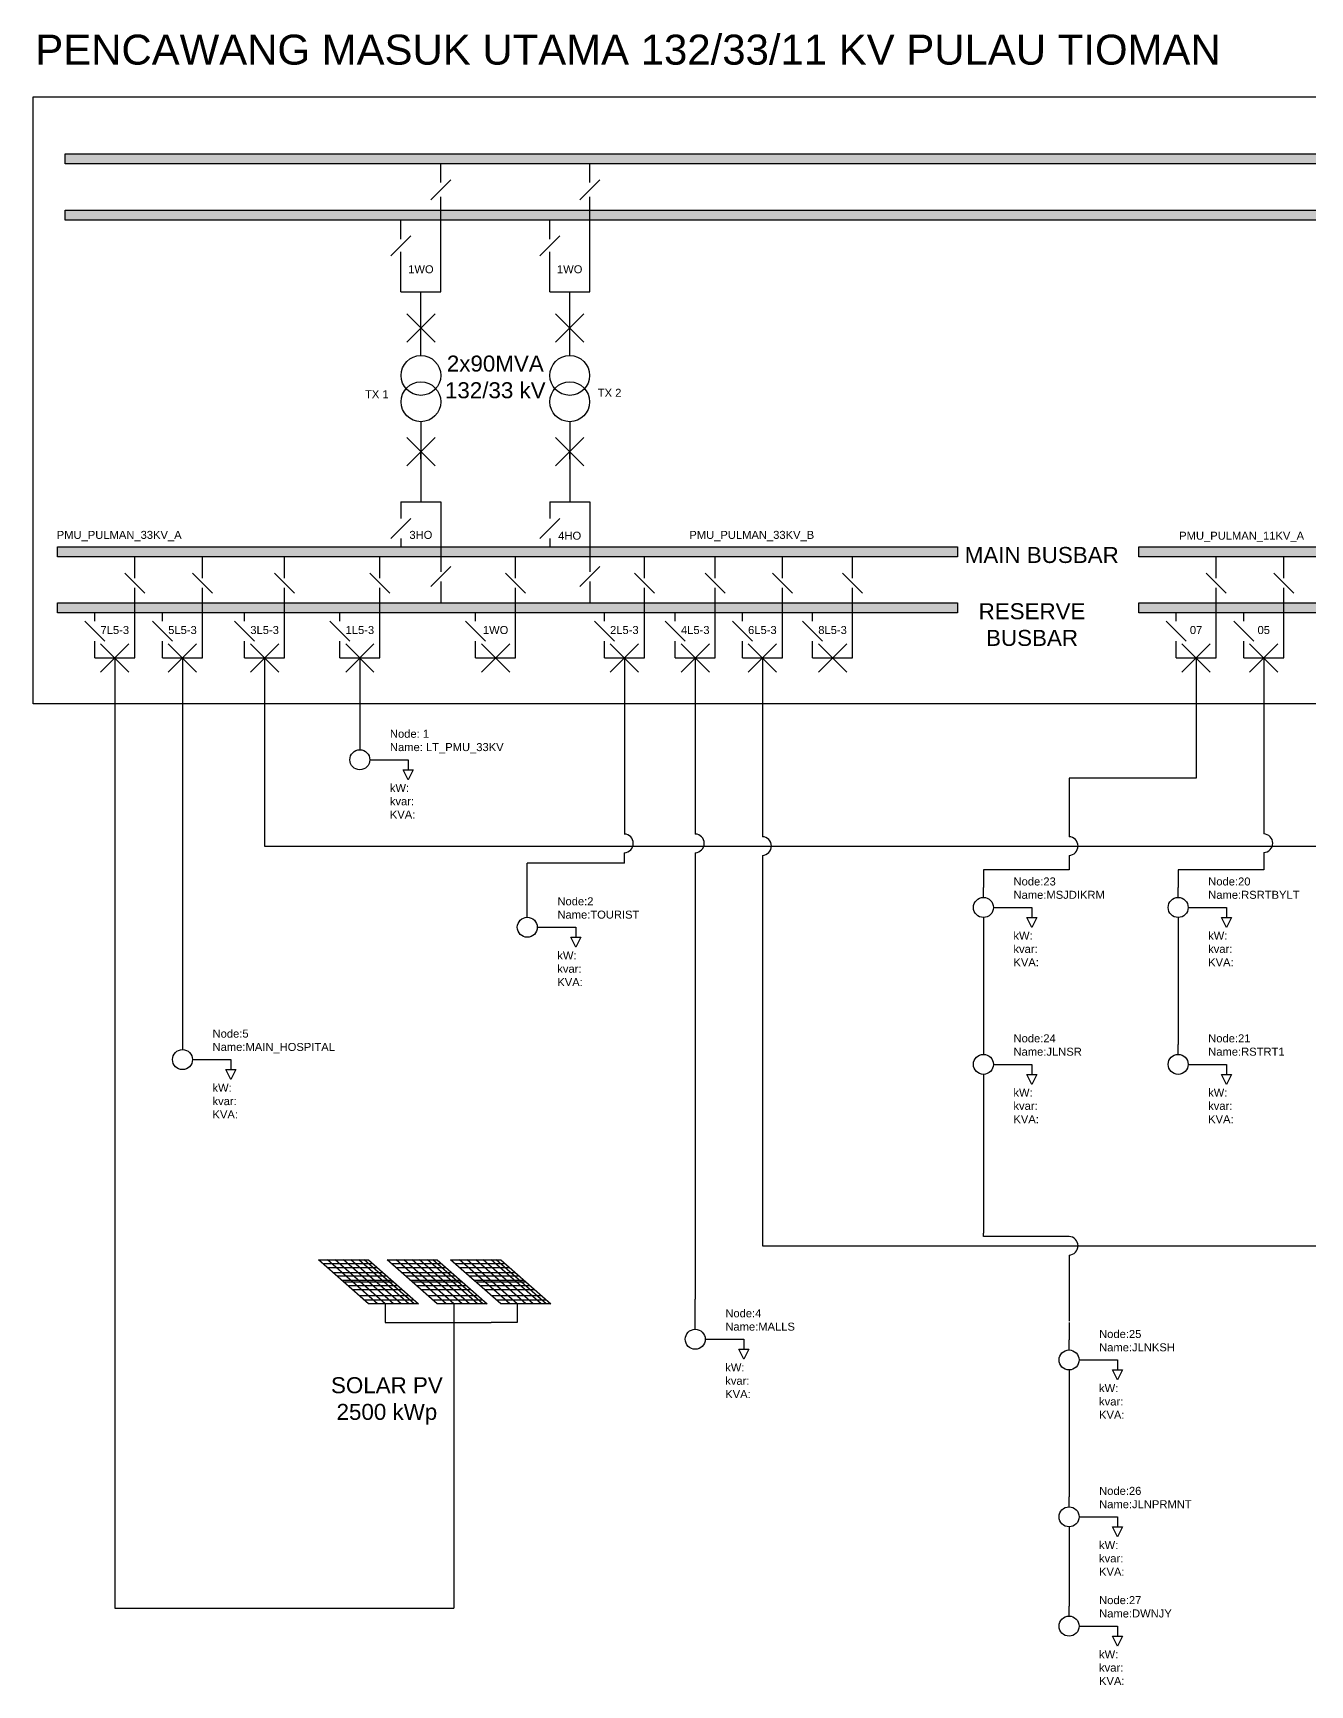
# Model space of a CAD drawing. Header units: inches. Extents: x 13 to 173, y -33 to 91.
# Drawn here: x 12.9 to 76.7, y 8.8 to 91.4 of the extents above; entities that cross this region are included whole.
import ezdxf

# ---------------------------------------------------------------- set-up
doc = ezdxf.new("R2010")
doc.units = ezdxf.units.IN
doc.header["$MEASUREMENT"] = 0
doc.styles.get("Standard").update_dxf_attribs({"font": 'arial.ttf'})

# ---------------------------------------------------------------- blocks, each defined once
blk = doc.blocks.new('Isolatar')
blk.add_lwpolyline([(12.645, 4.178), (13.145, 4.678), (13.645, 5.178), (13.645, 5.178)], close=True)
blk = doc.blocks.new('Transformer')
for p, q in [((3.587, 7.615), (3.587, 8.615)), ((3.587, 4.308), (3.587, 3.308))]:
    blk.add_line(p, q)
for centre in [(3.587, 6.62), (3.587, 5.303)]:
    blk.add_circle(centre, 0.995)
blk = doc.blocks.new('Breaker')
for p, q in [((7.338, 4.199), (8.752, 5.613)), ((8.752, 4.199), (7.338, 5.613))]:
    blk.add_line(p, q)

msp = doc.modelspace()

# ---------------------------------------------------------------- hatches: boundary and pattern name
at = {"true_color": 0xf1eb1f}
h = msp.add_hatch(color=2, dxfattribs=at)
h.dxf.hatch_style = 1
h.paths.add_polyline_path([(87.352, 65.728), (68.187, 65.728), (68.187, 65.228), (87.352, 65.228)])
h.paths.add_polyline_path([(94.79, 65.728), (87.352, 65.728), (87.352, 65.228), (94.79, 65.228)])
h.paths.add_polyline_path([(113.187, 65.728), (94.79, 65.728), (94.79, 65.228), (113.187, 65.228)])
h.paths.add_polyline_path([(101.068, 62.943), (97.522, 62.943), (97.522, 62.443), (101.068, 62.443)])
h.paths.add_polyline_path([(104.425, 62.943), (101.068, 62.943), (101.068, 62.443), (104.425, 62.443)])
h.paths.add_polyline_path([(107.933, 62.943), (104.425, 62.943), (104.425, 62.443), (107.933, 62.443)])
h.paths.add_polyline_path([(113.187, 62.943), (107.933, 62.943), (107.933, 62.443), (113.187, 62.443)])
h.paths.add_polyline_path([(97.522, 62.943), (91.087, 62.943), (91.087, 62.443), (97.522, 62.443)])
h.paths.add_polyline_path([(91.087, 62.943), (84.299, 62.943), (84.299, 62.443), (91.087, 62.443)])
h.paths.add_polyline_path([(84.299, 62.943), (79.539, 62.943), (79.539, 62.443), (84.299, 62.443)])
h.paths.add_polyline_path([(79.539, 62.943), (75.431, 62.943), (75.431, 62.443), (79.539, 62.443)])
h.paths.add_polyline_path([(75.431, 62.943), (72.048, 62.943), (72.048, 62.443), (75.431, 62.443)])
h.paths.add_polyline_path([(72.048, 62.943), (68.187, 62.943), (68.187, 62.443), (72.048, 62.443)])
h.paths.add_polyline_path([(103.06, 65.872), (109.502, 65.872), (109.502, 66.697), (103.06, 66.697)], flags=9)
h.paths.add_polyline_path([(70.082, 66.539), (76.525, 66.539), (76.525, 67.363), (70.082, 67.363)], flags=9)
h.paths.add_polyline_path([(85.59, 65.867), (87.188, 65.867), (87.188, 66.691), (85.59, 66.691)], flags=25)
h.paths.add_polyline_path([(45.607, 65.912), (52.05, 65.912), (52.05, 66.737), (45.607, 66.737)], flags=9)
h.paths.add_polyline_path([(13.966, 65.912), (20.41, 65.912), (20.41, 66.737), (13.966, 66.737)], flags=9)
h.paths.add_polyline_path([(95.181, 73.015), (96.406, 73.015), (96.406, 73.84), (95.181, 73.84)], flags=25)
h.paths.add_polyline_path([(83.933, 73.043), (85.157, 73.043), (85.157, 73.867), (83.933, 73.867)], flags=9)
h.paths.add_polyline_path([(95.181, 73.015), (96.406, 73.015), (96.406, 73.84), (95.181, 73.84)], flags=25)
h.paths.add_polyline_path([(29.443, 72.945), (30.823, 72.945), (30.823, 73.769), (29.443, 73.769)], flags=9)
h.paths.add_polyline_path([(41.045, 73.015), (42.425, 73.015), (42.425, 73.84), (41.045, 73.84)], flags=9)
h.paths.add_polyline_path([(38.977, 79.186), (40.45, 79.186), (40.45, 80.01), (38.977, 80.01)], flags=9)
h.paths.add_polyline_path([(31.539, 79.186), (33.012, 79.186), (33.012, 80.01), (31.539, 80.01)], flags=9)
h.paths.add_polyline_path([(93.036, 79.186), (94.509, 79.186), (94.509, 80.01), (93.036, 80.01)], flags=9)
h.paths.add_polyline_path([(85.598, 79.186), (87.071, 79.186), (87.071, 80.01), (85.598, 80.01)], flags=9)
h.paths.add_polyline_path([(92.992, 65.867), (94.59, 65.867), (94.59, 66.691), (92.992, 66.691)], flags=9)
h.paths.add_polyline_path([(85.59, 65.867), (87.188, 65.867), (87.188, 66.691), (85.59, 66.691)], flags=25)
h.paths.add_polyline_path([(70.638, 61.156), (71.459, 61.156), (71.459, 61.981), (70.638, 61.981)], flags=9)
h.paths.add_polyline_path([(31.62, 65.907), (32.969, 65.907), (32.969, 66.731), (31.62, 66.731)], flags=9)
h.paths.add_polyline_path([(39.066, 65.867), (40.415, 65.867), (40.415, 66.691), (39.066, 66.691)], flags=9)
h.paths.add_polyline_path([(52.061, 61.156), (53.69, 61.156), (53.69, 61.981), (52.061, 61.981)], flags=9)
h.paths.add_polyline_path([(48.554, 61.156), (50.183, 61.156), (50.183, 61.981), (48.554, 61.981)], flags=9)
h.paths.add_polyline_path([(45.204, 61.156), (46.833, 61.156), (46.833, 61.981), (45.204, 61.981)], flags=9)
h.paths.add_polyline_path([(41.653, 61.156), (43.283, 61.156), (43.283, 61.981), (41.653, 61.981)], flags=9)
h.paths.add_polyline_path([(16.174, 61.156), (17.803, 61.156), (17.803, 61.981), (16.174, 61.981)], flags=9)
h.paths.add_polyline_path([(19.559, 61.156), (21.188, 61.156), (21.188, 61.981), (19.559, 61.981)], flags=9)
h.paths.add_polyline_path([(23.666, 61.156), (25.295, 61.156), (25.295, 61.981), (23.666, 61.981)], flags=9)
h.paths.add_polyline_path([(28.408, 61.156), (30.037, 61.156), (30.037, 61.981), (28.408, 61.981)], flags=9)
h.paths.add_polyline_path([(35.274, 61.151), (36.746, 61.151), (36.746, 61.975), (35.274, 61.975)], flags=9)
h.paths.add_polyline_path([(59.963, 60.325), (65.704, 60.325), (65.704, 63.32), (59.963, 63.32)], flags=9)
h.paths.add_polyline_path([(59.247, 64.485), (67.347, 64.485), (67.347, 66.133), (59.247, 66.133)], flags=9)
h.paths.add_polyline_path([(114.021, 60.325), (119.763, 60.325), (119.763, 63.32), (114.021, 63.32)], flags=9)
h.paths.add_polyline_path([(113.306, 64.485), (121.406, 64.485), (121.406, 66.133), (113.306, 66.133)], flags=9)
h.paths.add_polyline_path([(115.347, 79.972), (121.088, 79.972), (121.088, 82.967), (115.347, 82.967)], flags=9)
h.paths.add_polyline_path([(114.631, 84.132), (122.732, 84.132), (122.732, 85.78), (114.631, 85.78)], flags=9)
h.paths.add_polyline_path([(87.298, 72.717), (92.731, 72.717), (92.731, 75.707), (87.298, 75.707)], flags=9)
h.paths.add_polyline_path([(33.24, 72.717), (38.673, 72.717), (38.673, 75.707), (33.24, 75.707)], flags=9)
at = {"true_color": 0x58ba48}
h = msp.add_hatch(color=85, dxfattribs=at)
h.dxf.hatch_style = 1
h.paths.add_polyline_path([(114.513, 85.375), (14.513, 85.375), (14.513, 84.875), (114.513, 84.875)])
h.paths.add_polyline_path([(87.352, 82.562), (40.732, 82.562), (40.732, 82.062), (87.352, 82.062)])
h.paths.add_polyline_path([(40.732, 82.562), (33.293, 82.562), (33.293, 82.062), (40.732, 82.062)])
h.paths.add_polyline_path([(33.293, 82.562), (14.513, 82.562), (14.513, 82.062), (33.293, 82.062)])
h.paths.add_polyline_path([(114.513, 82.562), (87.352, 82.562), (87.352, 82.062), (114.513, 82.062)])
at = {"true_color": 0xcd2027}
h = msp.add_hatch(color=242, dxfattribs=at)
h.dxf.hatch_style = 1
h.paths.add_polyline_path([(33.293, 65.728), (14.128, 65.728), (14.128, 65.228), (33.293, 65.228)])
h.paths.add_polyline_path([(40.732, 65.728), (33.293, 65.728), (33.293, 65.228), (40.732, 65.228)])
h.paths.add_polyline_path([(59.128, 65.728), (40.732, 65.728), (40.732, 65.228), (59.128, 65.228)])
h.paths.add_polyline_path([(43.464, 62.943), (37.028, 62.943), (37.028, 62.443), (43.464, 62.443)])
h.paths.add_polyline_path([(47.009, 62.943), (43.464, 62.943), (43.464, 62.443), (47.009, 62.443)])
h.paths.add_polyline_path([(50.366, 62.943), (47.009, 62.943), (47.009, 62.443), (50.366, 62.443)])
h.paths.add_polyline_path([(53.874, 62.943), (50.366, 62.943), (50.366, 62.443), (53.874, 62.443)])
h.paths.add_polyline_path([(59.128, 62.943), (53.874, 62.943), (53.874, 62.443), (59.128, 62.443)])
h.paths.add_polyline_path([(37.028, 62.943), (30.241, 62.943), (30.241, 62.443), (37.028, 62.443)])
h.paths.add_polyline_path([(30.241, 62.943), (25.48, 62.943), (25.48, 62.443), (30.241, 62.443)])
h.paths.add_polyline_path([(25.48, 62.943), (21.373, 62.943), (21.373, 62.443), (25.48, 62.443)])
h.paths.add_polyline_path([(21.373, 62.943), (17.989, 62.943), (17.989, 62.443), (21.373, 62.443)])
h.paths.add_polyline_path([(17.989, 62.943), (14.128, 62.943), (14.128, 62.443), (17.989, 62.443)])
h.paths.add_polyline_path([(145.879, 13.433), (129.878, 13.433), (129.878, 12.933), (145.879, 12.933)])
h.paths.add_polyline_path([(129.878, 13.433), (120.097, 13.433), (120.097, 12.933), (129.878, 12.933)])
h.paths.add_polyline_path([(120.097, 13.433), (114.785, 13.433), (114.785, 12.933), (120.097, 12.933)])
h.paths.add_polyline_path([(159.785, 13.433), (145.879, 13.433), (145.879, 12.933), (159.785, 12.933)])
h.paths.add_polyline_path([(159.785, 10.648), (141.842, 10.648), (141.842, 10.148), (159.785, 10.148)])
h.paths.add_polyline_path([(141.842, 10.648), (134.404, 10.648), (134.404, 10.148), (141.842, 10.148)])
h.paths.add_polyline_path([(134.404, 10.648), (114.785, 10.648), (114.785, 10.148), (134.404, 10.148)])

# ---------------------------------------------------------------- linework, layer by layer
for p, q in [((33.293, 83.953), (33.293, 84.875)), ((40.732, 83.953), (40.732, 84.875)), ((33.293, 78.478), (33.293, 83.228)), ((40.732, 78.478), (40.732, 83.228)), ((31.293, 81.115), (31.293, 82.062)), ((38.732, 81.115), (38.732, 82.062)), ((31.293, 78.478), (31.293, 80.478)), ((38.732, 78.478), (38.732, 80.478)), ((31.293, 78.478), (33.293, 78.478)), ((38.732, 78.478), (40.732, 78.478)), ((39.732, 76.678), (39.732, 78.478)), ((32.293, 76.297), (32.293, 76.678)), ((39.732, 76.297), (39.732, 76.678)), ((32.293, 70.989), (32.293, 67.989)), ((32.293, 70.116), (32.293, 70.497)), ((39.732, 70.989), (39.732, 67.989)), ((39.732, 70.116), (39.732, 70.497)), ((31.293, 67.989), (33.293, 67.989)), ((31.293, 67.989), (31.293, 67.239)), ((33.293, 67.989), (33.293, 64.489)), ((38.732, 67.989), (40.732, 67.989)), ((38.732, 67.989), (38.732, 67.239)), ((40.732, 67.989), (40.732, 64.489)), ((31.293, 67.239), (31.293, 67.159)), ((38.732, 67.239), (38.732, 67.159)), ((31.293, 66.159), (31.293, 65.728)), ((38.732, 66.159), (38.732, 65.728)), ((17.989, 64.169), (17.989, 65.228)), ((21.373, 64.169), (21.373, 65.228)), ((25.48, 64.169), (25.48, 65.228)), ((30.241, 64.169), (30.241, 65.228)), ((37.028, 64.169), (37.028, 65.228)), ((43.464, 64.169), (43.464, 65.228)), ((47.009, 64.169), (47.009, 65.228)), ((50.366, 64.169), (50.366, 65.228)), ((53.874, 64.169), (53.874, 65.228)), ((72.048, 64.169), (72.048, 65.228)), ((75.431, 64.169), (75.431, 65.228)), ((17.989, 60.182), (17.989, 63.682)), ((21.373, 60.182), (21.373, 63.682)), ((25.48, 60.182), (25.48, 63.682)), ((30.241, 60.182), (30.241, 63.682)), ((33.293, 64.002), (33.293, 62.943)), ((37.028, 60.182), (37.028, 63.682)), ((40.732, 64.002), (40.732, 62.943)), ((43.464, 60.182), (43.464, 63.682)), ((47.009, 60.182), (47.009, 63.682)), ((50.366, 60.182), (50.366, 63.682)), ((53.874, 60.182), (53.874, 63.682)), ((72.048, 60.182), (72.048, 63.682)), ((75.431, 60.182), (75.431, 63.682)), ((15.989, 62.012), (15.989, 62.443)), ((19.373, 62.012), (19.373, 62.443)), ((23.48, 62.012), (23.48, 62.443)), ((28.241, 62.012), (28.241, 62.443)), ((35.028, 62.012), (35.028, 62.443)), ((41.464, 62.012), (41.464, 62.443)), ((45.009, 62.012), (45.009, 62.443)), ((48.366, 62.012), (48.366, 62.443)), ((51.874, 62.012), (51.874, 62.443)), ((70.048, 62.012), (70.048, 62.443)), ((73.431, 62.012), (73.431, 62.443)), ((15.989, 60.932), (15.989, 61.012)), ((15.989, 60.182), (15.989, 60.932)), ((19.373, 60.932), (19.373, 61.012)), ((19.373, 60.182), (19.373, 60.932)), ((23.48, 60.932), (23.48, 61.012)), ((23.48, 60.182), (23.48, 60.932)), ((28.241, 60.932), (28.241, 61.012)), ((28.241, 60.182), (28.241, 60.932)), ((35.028, 60.932), (35.028, 61.012)), ((35.028, 60.182), (35.028, 60.932)), ((41.464, 60.932), (41.464, 61.012)), ((41.464, 60.182), (41.464, 60.932)), ((45.009, 60.932), (45.009, 61.012)), ((45.009, 60.182), (45.009, 60.932)), ((48.366, 60.932), (48.366, 61.012)), ((48.366, 60.182), (48.366, 60.932)), ((51.874, 60.932), (51.874, 61.012)), ((51.874, 60.182), (51.874, 60.932)), ((70.048, 60.932), (70.048, 61.012)), ((70.048, 60.182), (70.048, 60.932)), ((73.431, 60.932), (73.431, 61.012)), ((73.431, 60.182), (73.431, 60.932)), ((15.989, 60.182), (17.989, 60.182)), ((19.373, 60.182), (21.373, 60.182)), ((23.48, 60.182), (25.48, 60.182)), ((28.241, 60.182), (30.241, 60.182)), ((35.028, 60.182), (37.028, 60.182)), ((41.464, 60.182), (43.464, 60.182)), ((45.009, 60.182), (47.009, 60.182)), ((48.366, 60.182), (50.366, 60.182)), ((51.874, 60.182), (53.874, 60.182)), ((70.048, 60.182), (72.048, 60.182)), ((73.431, 60.182), (75.431, 60.182)), ((29.741, 55.09), (31.661, 55.09)), ((31.661, 55.09), (31.661, 54.59)), ((60.916, 47.706), (62.836, 47.706)), ((62.836, 47.706), (62.836, 47.206)), ((70.651, 47.706), (72.571, 47.706)), ((72.571, 47.706), (72.571, 47.206)), ((38.113, 46.715), (40.033, 46.715)), ((40.033, 46.715), (40.033, 46.215)), ((20.873, 40.099), (22.793, 40.099)), ((22.793, 40.099), (22.793, 39.599)), ((60.916, 39.863), (62.836, 39.863)), ((62.836, 39.863), (62.836, 39.363)), ((70.651, 39.863), (72.571, 39.863)), ((72.571, 39.863), (72.571, 39.363)), ((27.178, 30.087), (29.678, 30.087)), ((29.678, 27.883), (27.178, 30.087)), ((27.385, 29.905), (29.885, 29.905)), ((30.127, 27.883), (27.627, 30.087)), ((30.51, 27.883), (28.01, 30.087)), ((30.928, 27.883), (28.428, 30.087)), ((31.298, 27.883), (28.798, 30.087)), ((31.695, 27.883), (29.195, 30.087)), ((31.96, 27.883), (29.46, 30.087)), ((29.678, 30.087), (32.178, 27.883)), ((30.604, 30.087), (33.104, 30.087)), ((33.104, 27.883), (30.604, 30.087)), ((30.811, 29.905), (33.311, 29.905)), ((33.554, 27.883), (31.054, 30.087)), ((33.937, 27.883), (31.437, 30.087)), ((34.354, 27.883), (31.854, 30.087)), ((34.724, 27.883), (32.224, 30.087)), ((35.122, 27.883), (32.622, 30.087)), ((35.386, 27.883), (32.886, 30.087)), ((33.104, 30.087), (35.604, 27.883)), ((33.781, 30.087), (36.281, 30.087)), ((36.281, 27.883), (33.781, 30.087)), ((33.988, 29.905), (36.488, 29.905)), ((36.731, 27.883), (34.231, 30.087)), ((37.114, 27.883), (34.614, 30.087)), ((37.531, 27.883), (35.031, 30.087)), ((37.901, 27.883), (35.401, 30.087)), ((38.299, 27.883), (35.799, 30.087)), ((38.563, 27.883), (36.063, 30.087)), ((36.281, 30.087), (38.781, 27.883)), ((27.615, 29.702), (30.115, 29.702)), ((27.895, 29.455), (30.395, 29.455)), ((28.088, 29.285), (30.588, 29.285)), ((28.088, 29.285), (30.588, 29.285)), ((28.088, 29.285), (30.588, 29.285)), ((28.319, 29.081), (30.819, 29.081)), ((28.428, 28.985), (30.928, 28.985)), ((31.042, 29.702), (33.542, 29.702)), ((31.321, 29.455), (33.821, 29.455)), ((31.515, 29.285), (34.015, 29.285)), ((31.515, 29.285), (34.015, 29.285)), ((31.515, 29.285), (34.015, 29.285)), ((31.745, 29.081), (34.245, 29.081)), ((31.854, 28.985), (34.354, 28.985)), ((34.219, 29.702), (36.719, 29.702)), ((34.498, 29.455), (36.998, 29.455)), ((34.692, 29.285), (37.192, 29.285)), ((34.692, 29.285), (37.192, 29.285)), ((34.692, 29.285), (37.192, 29.285)), ((34.922, 29.081), (37.422, 29.081)), ((35.031, 28.985), (37.531, 28.985)), ((28.635, 28.803), (31.135, 28.803)), ((28.865, 28.599), (31.365, 28.599)), ((29.206, 28.299), (31.706, 28.299)), ((29.447, 28.086), (31.947, 28.086)), ((32.061, 28.803), (34.561, 28.803)), ((32.292, 28.599), (34.792, 28.599)), ((32.633, 28.299), (35.133, 28.299)), ((32.874, 28.086), (35.374, 28.086)), ((35.238, 28.803), (37.738, 28.803)), ((35.469, 28.599), (37.969, 28.599)), ((35.81, 28.299), (38.31, 28.299)), ((36.051, 28.086), (38.551, 28.086)), ((32.178, 27.883), (29.678, 27.883)), ((30.51, 27.883), (30.51, 26.956)), ((35.604, 27.883), (33.104, 27.883)), ((33.937, 27.883), (33.937, 26.956)), ((38.781, 27.883), (36.281, 27.883)), ((37.114, 27.883), (37.114, 26.956)), ((30.51, 26.956), (32.633, 26.956)), ((32.633, 26.956), (35.81, 26.956)), ((33.937, 26.956), (33.937, 22.59)), ((37.114, 26.956), (35.81, 26.956)), ((46.509, 26.118), (48.43, 26.118)), ((48.43, 26.118), (48.43, 25.618)), ((65.197, 25.083), (67.117, 25.083)), ((67.117, 25.083), (67.117, 24.583)), ((65.197, 17.24), (67.117, 17.24)), ((67.117, 17.24), (67.117, 16.74)), ((65.197, 11.778), (67.117, 11.778)), ((67.117, 11.778), (67.117, 11.278))]:
    msp.add_line(p, q)
at = {"color": 85, "true_color": 0x58ba48}
for p, q in [((32.293, 75.297), (32.293, 78.478)), ((39.732, 75.297), (39.732, 78.478))]:
    msp.add_line(p, q, dxfattribs=at)
at = {"color": 240, "true_color": 0xed1f24}
for p, q in [((32.293, 71.989), (32.293, 67.989)), ((39.732, 71.989), (39.732, 67.989)), ((16.989, 60.182), (16.989, 52.751)), ((20.373, 60.182), (20.373, 40.599)), ((24.48, 60.182), (24.48, 50.776)), ((29.241, 60.182), (29.241, 55.59)), ((42.464, 60.182), (42.464, 56.182)), ((46.009, 60.182), (46.009, 51.377)), ((49.366, 60.182), (49.366, 51.244)), ((42.464, 56.182), (42.464, 51.377)), ((16.989, 52.751), (16.989, 12.669)), ((24.48, 50.776), (128.878, 50.776)), ((42.464, 49.921), (42.464, 50.443)), ((46.009, 50.443), (46.009, 28.118)), ((37.613, 47.215), (37.613, 49.921)), ((42.464, 49.921), (37.613, 49.921)), ((49.366, 50.31), (49.366, 49.761)), ((49.366, 49.761), (49.366, 30.79)), ((49.366, 30.79), (66.826, 30.79)), ((66.826, 30.79), (128.411, 30.79)), ((46.009, 26.618), (46.009, 28.118)), ((33.937, 22.59), (33.937, 12.669)), ((16.989, 12.669), (33.937, 12.669))]:
    msp.add_line(p, q, dxfattribs=at)
at = {"color": 41, "true_color": 0xf4ee51}
for p, q in [((71.048, 60.182), (71.048, 58.359)), ((71.048, 60.182), (71.048, 54.177)), ((74.431, 60.182), (74.431, 58.521)), ((74.431, 60.182), (74.431, 51.387)), ((64.697, 54.177), (64.697, 51.243)), ((71.048, 54.177), (64.697, 54.177)), ((74.431, 50.453), (74.431, 49.58)), ((64.697, 49.58), (60.416, 49.58)), ((60.416, 49.58), (60.416, 48.706)), ((64.697, 50.309), (64.697, 49.58)), ((74.431, 49.58), (70.151, 49.58)), ((70.151, 49.58), (70.151, 48.706)), ((60.416, 48.206), (60.416, 48.706)), ((70.151, 48.206), (70.151, 48.706)), ((60.416, 47.206), (60.416, 40.363)), ((70.151, 47.206), (70.151, 40.863)), ((70.151, 40.363), (70.151, 40.863)), ((60.416, 39.363), (60.416, 31.426)), ((60.416, 31.257), (60.416, 31.426)), ((64.697, 31.257), (60.416, 31.257)), ((64.697, 30.323), (64.697, 27.022)), ((64.697, 26.957), (64.697, 26.083)), ((64.697, 25.583), (64.697, 26.083)), ((64.697, 24.583), (64.697, 18.24)), ((64.697, 17.74), (64.697, 18.24)), ((64.697, 16.74), (64.697, 12.778)), ((64.697, 12.278), (64.697, 12.778))]:
    msp.add_line(p, q, dxfattribs=at)
at = {"color": 4}
msp.add_lwpolyline([(12.902, 88.227), (124.832, 88.227), (124.832, 57.892), (12.902, 57.892)], close=True, dxfattribs=at)
for points in [[(14.513, 85.375), (114.513, 85.375), (114.513, 84.875), (14.513, 84.875)], [(14.513, 82.562), (114.513, 82.562), (114.513, 82.062), (14.513, 82.062)], [(14.128, 65.728), (59.128, 65.728), (59.128, 65.228), (14.128, 65.228)], [(68.187, 65.728), (113.187, 65.728), (113.187, 65.228), (68.187, 65.228)], [(14.128, 62.943), (59.128, 62.943), (59.128, 62.443), (14.128, 62.443)], [(68.187, 62.943), (113.187, 62.943), (113.187, 62.443), (68.187, 62.443)], [(31.411, 54.59), (31.911, 54.59), (31.661, 54.09), (31.661, 54.09)], [(62.586, 47.206), (63.086, 47.206), (62.836, 46.706), (62.836, 46.706)], [(72.321, 47.206), (72.821, 47.206), (72.571, 46.706), (72.571, 46.706)], [(39.783, 46.215), (40.283, 46.215), (40.033, 45.715), (40.033, 45.715)], [(22.543, 39.599), (23.043, 39.599), (22.793, 39.099), (22.793, 39.099)], [(62.586, 39.363), (63.086, 39.363), (62.836, 38.863), (62.836, 38.863)], [(72.321, 39.363), (72.821, 39.363), (72.571, 38.863), (72.571, 38.863)], [(48.18, 25.618), (48.68, 25.618), (48.43, 25.118), (48.43, 25.118)], [(66.867, 24.583), (67.367, 24.583), (67.117, 24.083), (67.117, 24.083)], [(66.867, 16.74), (67.367, 16.74), (67.117, 16.24), (67.117, 16.24)], [(66.867, 11.278), (67.367, 11.278), (67.117, 10.778), (67.117, 10.778)]]:
    msp.add_lwpolyline(points, close=True)
for centre in [(29.241, 55.09), (60.416, 47.706), (70.151, 47.706), (37.613, 46.715), (20.373, 40.099), (60.416, 39.863), (70.151, 39.863), (46.009, 26.118), (64.697, 25.083), (64.697, 17.24), (64.697, 11.778)]:
    msp.add_circle(centre, 0.5)
at = {"color": 240, "true_color": 0xed1f24}
for centre in [(42.445, 50.91), (45.991, 50.91), (49.348, 50.777)]:
    msp.add_arc(centre, 0.467, 272.26727, 87.73273, dxfattribs=at)
at = {"color": 41, "true_color": 0xf4ee51}
for centre in [(64.678, 50.776), (74.413, 50.92), (64.678, 30.79)]:
    msp.add_arc(centre, 0.467, 272.26727, 87.73273, dxfattribs=at)

# ---------------------------------------------------------------- block references
for name, p in [('Isolatar', (20.148, 78.912)), ('Isolatar', (27.587, 78.912)), ('Isolatar', (18.148, 76.106)), ('Isolatar', (25.587, 76.106)), ('Breaker', (24.248, 71.772)), ('Breaker', (31.686, 71.772)), ('Transformer', (28.707, 67.682)), ('Transformer', (36.145, 67.682)), ('Breaker', (24.248, 65.592)), ('Breaker', (31.686, 65.592)), ('Isolatar', (18.148, 61.981)), ('Isolatar', (25.587, 61.981)), ('Isolatar', (20.148, 59.573)), ('Isolatar', (27.587, 59.573)), ('Breaker', (8.944, 55.276)), ('Breaker', (12.327, 55.276)), ('Breaker', (16.435, 55.276)), ('Breaker', (21.195, 55.276)), ('Breaker', (27.982, 55.276)), ('Breaker', (34.418, 55.276)), ('Breaker', (37.964, 55.276)), ('Breaker', (41.321, 55.276)), ('Breaker', (44.829, 55.276)), ('Breaker', (63.002, 55.276)), ('Breaker', (66.386, 55.276))]:
    msp.add_blockref(name, p)
at = {"xscale": -1, "rotation": 180}
for p in [(4.844, 68.599), (8.228, 68.599), (12.335, 68.599), (17.096, 68.599), (23.883, 68.599), (30.319, 68.599), (33.864, 68.599), (37.222, 68.599), (40.73, 68.599), (58.903, 68.599), (62.287, 68.599), (2.844, 66.19), (6.228, 66.19), (10.335, 66.19), (15.096, 66.19), (21.883, 66.19), (28.319, 66.19), (31.864, 66.19), (35.222, 66.19), (38.73, 66.19), (56.903, 66.19), (60.287, 66.19)]:
    msp.add_blockref('Isolatar', p, dxfattribs=at)

# ---------------------------------------------------------------- texts
at = {"attachment_point": 1}
for s, width, heights, insert, char_height in [('\\A1;\\pxqj;PENCAWANG MASUK UTAMA 132/33/11 KV PULAU TIOMAN', 113.52381, [2.573], (13.014, 91.341), 1.5), ('\\pxqc;\\P1WO ', 2, [0], (31.293, 80.478), 0.4), ('\\pxqc;\\P1WO ', 2, [0], (38.732, 80.478), 0.4), ('\\A1;\\pxqc;2x90MVA\\P132/33 kV', 7.43852, [3.086], (32.293, 75.297), 0.8), ('\\pxqc;\\PTX 1', 2, [0], (29.088, 74.231), 0.4), ('\\pxqc;\\PTX 2 ', 2, [0], (40.727, 74.302), 0.4), ('\\pxqc;\\PPMU_PULMAN_33KV_A', 2, [0], (16.209, 67.199), 0.4), ('\\pxqc;\\P3HO ', 2, [0], (31.293, 67.199), 0.4), ('\\pxqc;\\P4HO', 2, [0], (38.732, 67.159), 0.4), ('\\pxqc;\\PPMU_PULMAN_33KV_B ', 2, [0], (47.835, 67.199), 0.4), ('\\pxqc;\\PPMU_PULMAN_11KV_A', 2, [0], (72.325, 67.159), 0.4), ('\\A1;\\pxqc;MAIN BUSBAR', 8.40743, [2.573], (59.128, 65.728), 0.8), ('\\A1;\\pxqc;RESERVE BUSBAR', 7.43852, [3.086], (59.128, 62.915), 0.8), ('\\pxqc;\\P7L5-3', 2, [0], (15.989, 62.443), 0.4), ('\\pxqc;\\P5L5-3 ', 2, [0], (19.373, 62.443), 0.4), ('\\pxqc;\\P3L5-3 ', 2, [0], (23.48, 62.443), 0.4), ('\\pxqc;\\P1L5-3 ', 2, [0], (28.241, 62.443), 0.4), ('\\pxqc;\\P1WO ', 2, [0], (35.028, 62.443), 0.4), ('\\pxqc;\\P2L5-3', 2, [0], (41.464, 62.443), 0.4), ('\\pxqc;\\P4L5-3', 2, [0], (45.009, 62.443), 0.4), ('\\pxqc;\\P6L5-3 ', 2, [0], (48.366, 62.443), 0.4), ('\\pxqc;\\P8L5-3', 2, [0], (51.874, 62.443), 0.4), ('\\pxqc;\\P07', 2, [0], (70.048, 62.443), 0.4), ('\\pxqc;\\P05 ', 2, [0], (73.431, 62.443), 0.4), ('Node: 1\\PName: LT_PMU_33KV', 8.36317, [1.184], (30.745, 56.59), 0.4), ('kW:\\Pkvar:\\PKVA:', 1.88503, [0], (30.741, 53.882), 0.4), ('Node:23\\PName:MSJDIKRM', 1.56793, [0], (61.921, 49.206), 0.4), ('Node:20\\PName:RSRTBYLT', 1.56793, [0], (71.656, 49.206), 0.4), ('Node:2\\PName:TOURIST', 1.56793, [0], (39.118, 48.215), 0.4), ('kW:\\Pkvar:\\PKVA:', 1.88503, [0], (61.916, 46.498), 0.4), ('kW:\\Pkvar:\\PKVA:', 1.88503, [0], (71.651, 46.498), 0.4), ('kW:\\Pkvar:\\PKVA:', 1.88503, [0], (39.113, 45.507), 0.4), ('Node:5\\PName:MAIN_HOSPITAL', 1.56793, [0], (21.877, 41.599), 0.4), ('Node:24\\PName:JLNSR', 1.56793, [0], (61.921, 41.363), 0.4), ('Node:21\\PName:RSTRT1', 1.56793, [0], (71.656, 41.363), 0.4), ('kW:\\Pkvar:\\PKVA:', 1.88503, [0], (21.873, 38.891), 0.4), ('kW:\\Pkvar:\\PKVA:', 1.88503, [0], (61.916, 38.655), 0.4), ('kW:\\Pkvar:\\PKVA:', 1.88503, [0], (71.651, 38.655), 0.4), ('Node:4\\PName:MALLS', 1.56793, [0], (47.514, 27.618), 0.4), ('Node:25\\PName:JLNKSH', 1.56793, [0], (66.201, 26.583), 0.4), ('kW:\\Pkvar:\\PKVA:', 1.88503, [0], (47.509, 24.91), 0.4), ('\\A1;\\pxqc;SOLAR PV 2500 kWp', 7.43852, [3.086], (26.873, 24.222), 0.8), ('kW:\\Pkvar:\\PKVA:', 1.88503, [0], (66.197, 23.875), 0.4), ('Node:26\\PName:JLNPRMNT', 1.56793, [0], (66.201, 18.74), 0.4), ('kW:\\Pkvar:\\PKVA:', 1.88503, [0], (66.197, 16.032), 0.4), ('Node:27\\PName:DWNJY', 1.56793, [0], (66.201, 13.278), 0.4), ('kW:\\Pkvar:\\PKVA:', 1.88503, [0], (66.197, 10.57), 0.4)]:
    msp.add_mtext_dynamic_manual_height_columns(s, width=width, gutter_width=1, heights=heights, dxfattribs=dict(at, insert=insert, char_height=char_height))

doc.saveas('drawing.dxf')
